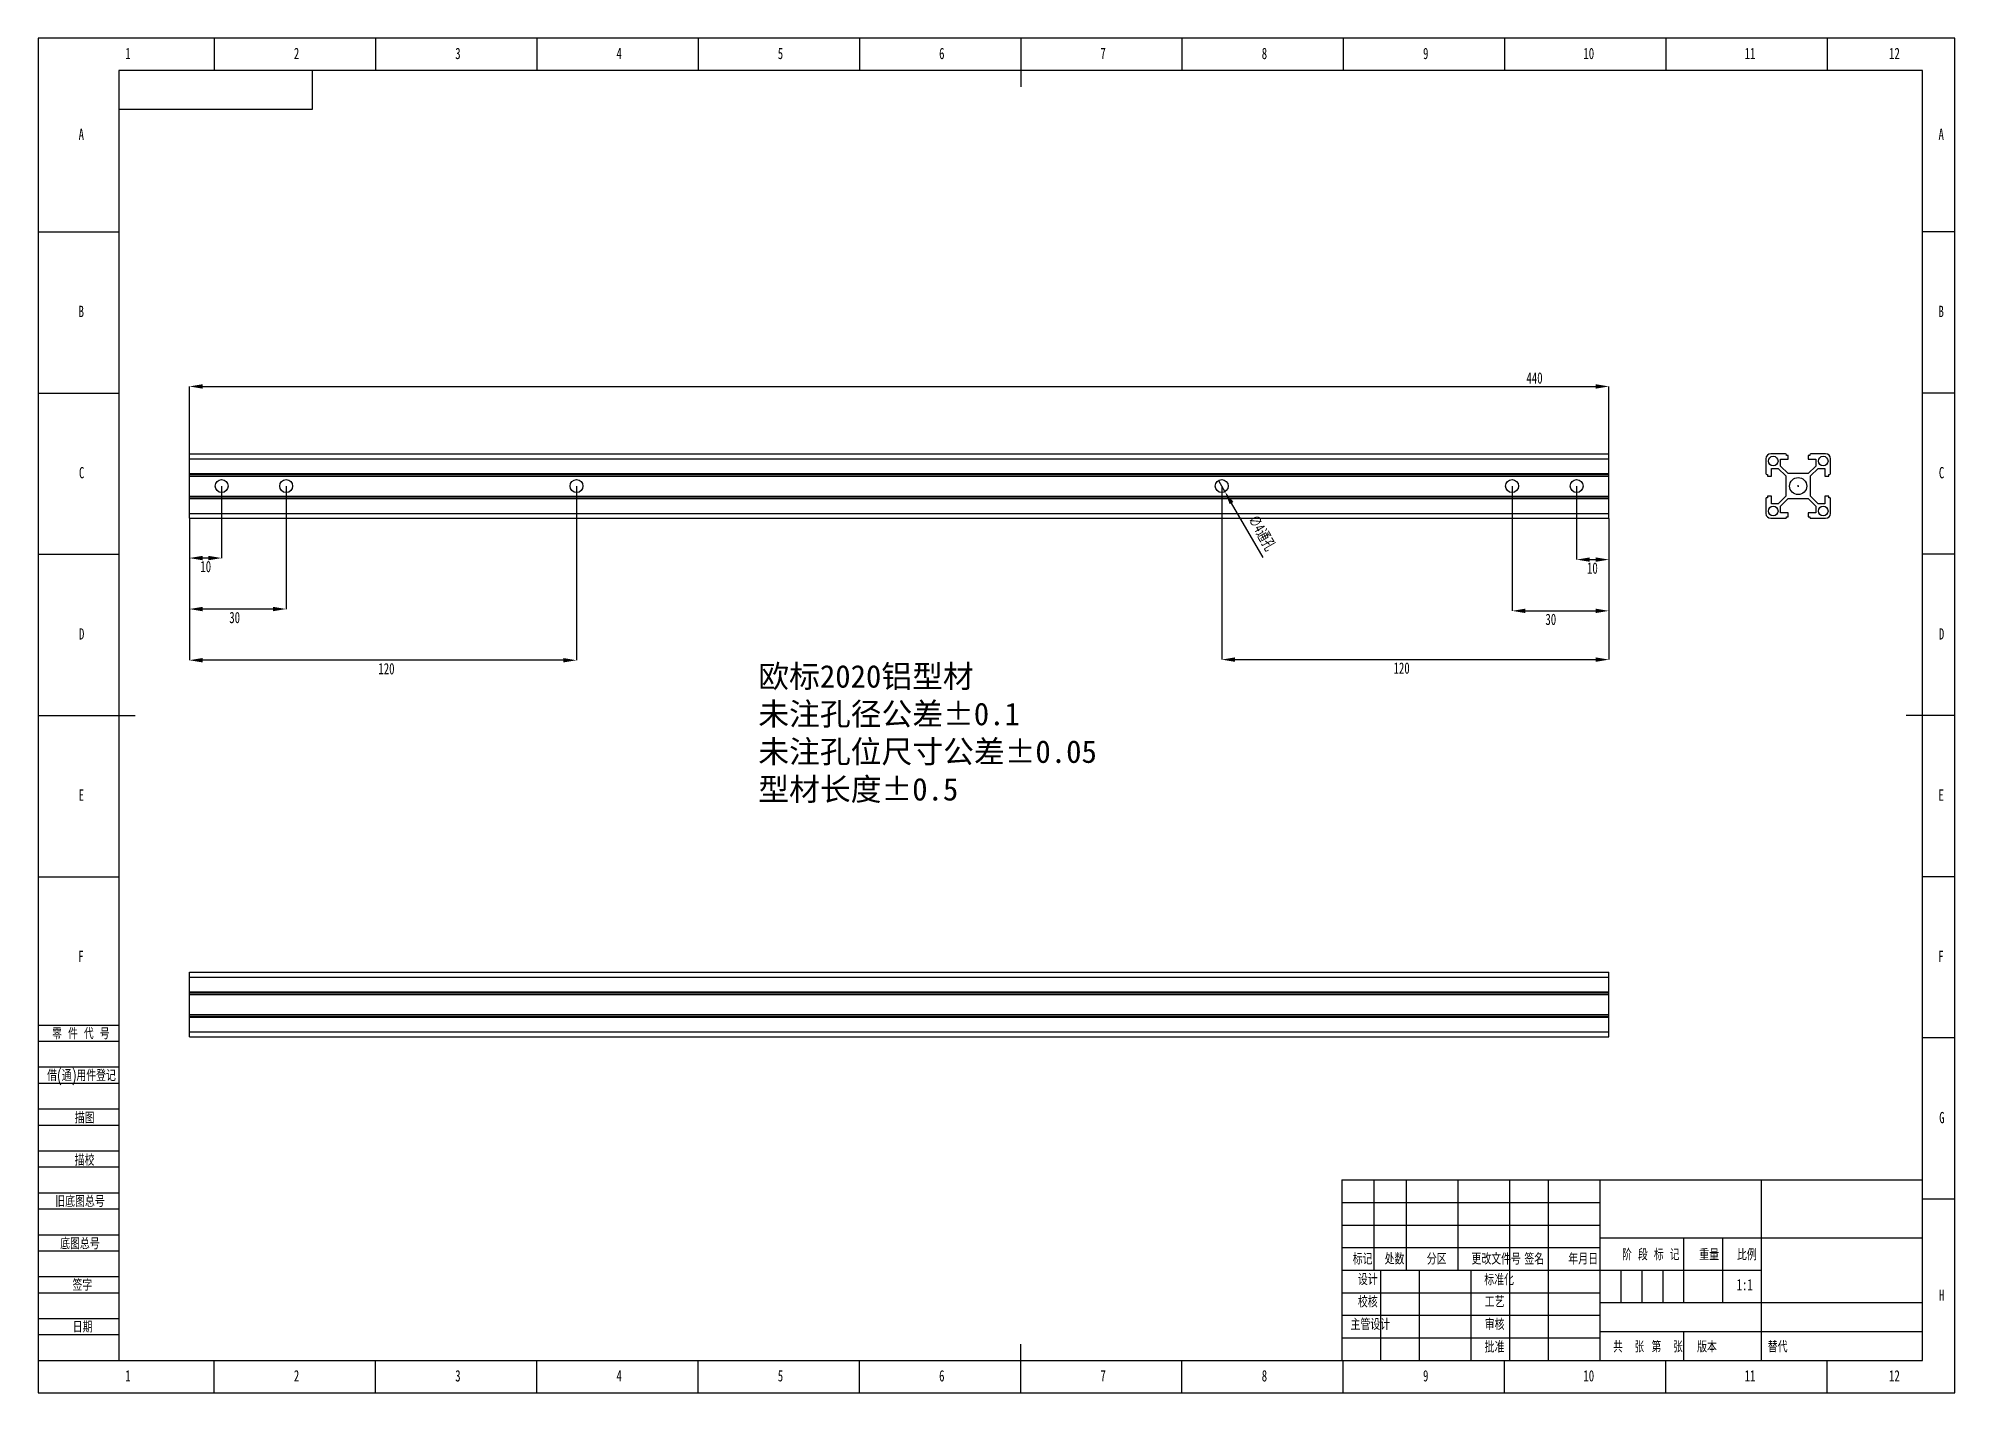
# Model space of a CAD drawing. Header units: millimetres. Extents: x 0 to 594, y 0 to 420.
import ezdxf

# ---------------------------------------------------------------- set-up
doc = ezdxf.new("R2010")
doc.units = ezdxf.units.MM
doc.header["$PDSIZE"] = -1
for name, color, linetype in [('10', 7, 'Continuous'), ('5', 7, 'Continuous'), ('SLD-0', 7, 'Continuous')]:
    doc.layers.add(name, color=color, linetype=linetype)
doc.layers.add('文字层', color=3, linetype='Continuous', lineweight=25)
doc.styles.add('SLDTEXTSTYLE0', font='TXT', dxfattribs={"width": 0.7, "bigfont": 'bigfont'})
doc.styles.add('SLDTEXTSTYLE1', font='TXT', dxfattribs={"width": 0.614286, "bigfont": 'bigfont'})
doc.styles.add('SLDTEXTSTYLE2', font='TXT', dxfattribs={"width": 0.6, "bigfont": 'bigfont'})
doc.styles.add('SLDTEXTSTYLE3', font='TXT', dxfattribs={"width": 0.7})
doc.dimstyles.new('SLDDIMSTYLE0', dxfattribs={"dimtxt": 3.5, "dimasz": 4.08, "dimexe": 0, "dimexo": 0.0625, "dimgap": 0.875, "dimtad": 2, "dimrnd": 1e-09, "dimzin": 12, "dimdsep": 46, "dimtxsty": 'SLDTEXTSTYLE3', "dimsah": 1, "dimcen": 0.09, "dimadec": 0, "dimazin": 3, "dimtfac": 1, "dimtofl": 0, "dimtmove": 0, "dimatfit": 3, "dimfxl": 1, "dimfrac": 2, "dimtolj": 1, "dimtzin": 12, "dimarcsym": 0})
doc.dimstyles.new('SLDDIMSTYLE1', dxfattribs={"dimtxt": 3.5, "dimasz": 4.08, "dimexe": 0, "dimexo": 0.0625, "dimgap": 0.875, "dimtad": 2, "dimrnd": 1e-09, "dimzin": 12, "dimdsep": 46, "dimtxsty": 'SLDTEXTSTYLE3', "dimsah": 1, "dimcen": 0.09, "dimadec": 0, "dimazin": 3, "dimtfac": 1, "dimtmove": 0, "dimatfit": 0, "dimfxl": 1, "dimfrac": 2, "dimtolj": 1, "dimtzin": 12, "dimarcsym": 0})
doc.dimstyles.new('SLDDIMSTYLE2', dxfattribs={"dimtxt": 3.5, "dimasz": 4.08, "dimexe": 0, "dimexo": 0.0625, "dimgap": 0.875, "dimtad": 2, "dimrnd": 1e-09, "dimzin": 12, "dimdsep": 46, "dimtxsty": 'SLDTEXTSTYLE3', "dimblk1": 'NONE', "dimsah": 1, "dimcen": 0, "dimadec": 0, "dimazin": 3, "dimtfac": 1, "dimtmove": 0, "dimatfit": 3, "dimldrblk": 'NONE', "dimfxl": 1, "dimfrac": 2, "dimtolj": 1, "dimtzin": 12, "dimarcsym": 0})

# ---------------------------------------------------------------- blocks, each defined once
blk = doc.blocks.new('_D')
at = {"layer": 'Defpoints', "color": 0, "transparency": 16777216}
for p in [(486.82, 312.04), (486.82, 291.14), (46.82, 285.04)]:
    blk.add_point(p, dxfattribs=at)
at = {"layer": '文字层', "color": 0, "lineweight": -2, "transparency": 16777216}
for p, q in [((46.82, 285.11), (46.82, 312.04)), ((50.9, 312.04), (482.74, 312.04)), ((486.82, 291.21), (486.82, 312.04))]:
    blk.add_line(p, q, dxfattribs=at)
at = {"layer": '文字层', "color": 0, "transparency": 16777216}
for points in [[(50.9, 312.72), (50.9, 311.36), (46.82, 312.04)], [(482.74, 312.72), (482.74, 311.36), (486.82, 312.04)]]:
    blk.add_solid(points, dxfattribs=at)
at = {"layer": '文字层', "color": 0, "transparency": 16777216, "insert": (463.77, 316.42), "char_height": 3.5, "attachment_point": 2, "style": 'SLDTEXTSTYLE3'}
blk.add_mtext('\\A1;440', dxfattribs=at)
blk = doc.blocks.new('_D_1')
at = {"layer": 'Defpoints', "color": 0, "transparency": 16777216}
for p in [(476.82, 281.14), (486.82, 271.14), (486.82, 258.34)]:
    blk.add_point(p, dxfattribs=at)
at = {"layer": '文字层', "color": 0, "lineweight": -2, "transparency": 16777216}
for p, q in [((476.82, 281.08), (476.82, 258.34)), ((486.82, 271.08), (486.82, 258.34)), ((480.9, 258.34), (482.74, 258.34))]:
    blk.add_line(p, q, dxfattribs=at)
at = {"layer": '文字层', "color": 0, "transparency": 16777216}
for points in [[(480.9, 259.02), (480.9, 257.66), (476.82, 258.34)], [(482.74, 259.02), (482.74, 257.66), (486.82, 258.34)]]:
    blk.add_solid(points, dxfattribs=at)
at = {"layer": '文字层', "color": 0, "transparency": 16777216, "insert": (481.71, 257.47), "char_height": 3.5, "attachment_point": 2, "style": 'SLDTEXTSTYLE3'}
blk.add_mtext('\\A1;10', dxfattribs=at)
blk = doc.blocks.new('_D_2')
at = {"layer": 'Defpoints', "color": 0, "transparency": 16777216}
for p in [(456.82, 281.14), (486.82, 271.14), (486.82, 242.45)]:
    blk.add_point(p, dxfattribs=at)
at = {"layer": '文字层', "color": 0, "lineweight": -2, "transparency": 16777216}
for p, q in [((456.82, 281.08), (456.82, 242.45)), ((486.82, 271.08), (486.82, 242.45)), ((460.9, 242.45), (482.74, 242.45))]:
    blk.add_line(p, q, dxfattribs=at)
at = {"layer": '文字层', "color": 0, "transparency": 16777216}
for points in [[(460.9, 243.13), (460.9, 241.77), (456.82, 242.45)], [(482.74, 243.13), (482.74, 241.77), (486.82, 242.45)]]:
    blk.add_solid(points, dxfattribs=at)
at = {"layer": '文字层', "color": 0, "transparency": 16777216, "insert": (468.82, 241.58), "char_height": 3.5, "attachment_point": 2, "style": 'SLDTEXTSTYLE3'}
blk.add_mtext('\\A1;30', dxfattribs=at)
blk = doc.blocks.new('_D_3')
at = {"layer": 'Defpoints', "color": 0, "transparency": 16777216}
for p in [(366.82, 281.14), (486.82, 271.14), (486.82, 227.33)]:
    blk.add_point(p, dxfattribs=at)
at = {"layer": '文字层', "color": 0, "lineweight": -2, "transparency": 16777216}
for p, q in [((366.82, 281.08), (366.82, 227.33)), ((486.82, 271.08), (486.82, 227.33)), ((370.9, 227.33), (482.74, 227.33))]:
    blk.add_line(p, q, dxfattribs=at)
at = {"layer": '文字层', "color": 0, "transparency": 16777216}
for points in [[(370.9, 228.01), (370.9, 226.65), (366.82, 227.33)], [(482.74, 228.01), (482.74, 226.65), (486.82, 227.33)]]:
    blk.add_solid(points, dxfattribs=at)
at = {"layer": '文字层', "color": 0, "transparency": 16777216, "insert": (422.58, 226.46), "char_height": 3.5, "attachment_point": 2, "style": 'SLDTEXTSTYLE3'}
blk.add_mtext('\\A1;120', dxfattribs=at)
blk = doc.blocks.new('_D_4')
at = {"layer": 'Defpoints', "color": 0, "transparency": 16777216}
for p in [(56.82, 281.14), (46.82, 271.14), (46.82, 258.83)]:
    blk.add_point(p, dxfattribs=at)
at = {"layer": '文字层', "color": 0, "lineweight": -2, "transparency": 16777216}
for p, q in [((56.82, 281.08), (56.82, 258.83)), ((46.82, 271.08), (46.82, 258.83)), ((52.74, 258.83), (50.9, 258.83))]:
    blk.add_line(p, q, dxfattribs=at)
at = {"layer": '文字层', "color": 0, "transparency": 16777216}
for points in [[(50.9, 259.51), (50.9, 258.15), (46.82, 258.83)], [(52.74, 259.51), (52.74, 258.15), (56.82, 258.83)]]:
    blk.add_solid(points, dxfattribs=at)
at = {"layer": '文字层', "color": 0, "transparency": 16777216, "insert": (51.89, 257.95), "char_height": 3.5, "attachment_point": 2, "style": 'SLDTEXTSTYLE3'}
blk.add_mtext('\\A1;10', dxfattribs=at)
blk = doc.blocks.new('_D_5')
at = {"layer": 'Defpoints', "color": 0, "transparency": 16777216}
for p in [(76.82, 281.14), (46.82, 271.14), (46.82, 243.01)]:
    blk.add_point(p, dxfattribs=at)
at = {"layer": '文字层', "color": 0, "lineweight": -2, "transparency": 16777216}
for p, q in [((76.82, 281.08), (76.82, 243.01)), ((46.82, 271.08), (46.82, 243.01)), ((72.74, 243.01), (50.9, 243.01))]:
    blk.add_line(p, q, dxfattribs=at)
at = {"layer": '文字层', "color": 0, "transparency": 16777216}
for points in [[(50.9, 243.69), (50.9, 242.33), (46.82, 243.01)], [(72.74, 243.69), (72.74, 242.33), (76.82, 243.01)]]:
    blk.add_solid(points, dxfattribs=at)
at = {"layer": '文字层', "color": 0, "transparency": 16777216, "insert": (60.86, 242.14), "char_height": 3.5, "attachment_point": 2, "style": 'SLDTEXTSTYLE3'}
blk.add_mtext('\\A1;30', dxfattribs=at)
blk = doc.blocks.new('_D_6')
at = {"layer": 'Defpoints', "color": 0, "transparency": 16777216}
for p in [(166.82, 281.14), (46.82, 271.14), (46.82, 227.14)]:
    blk.add_point(p, dxfattribs=at)
at = {"layer": '文字层', "color": 0, "lineweight": -2, "transparency": 16777216}
for p, q in [((166.82, 281.08), (166.82, 227.14)), ((46.82, 271.08), (46.82, 227.14)), ((162.74, 227.14), (50.9, 227.14))]:
    blk.add_line(p, q, dxfattribs=at)
at = {"layer": '文字层', "color": 0, "transparency": 16777216}
for points in [[(50.9, 227.82), (50.9, 226.46), (46.82, 227.14)], [(162.74, 227.82), (162.74, 226.46), (166.82, 227.14)]]:
    blk.add_solid(points, dxfattribs=at)
at = {"layer": '文字层', "color": 0, "transparency": 16777216, "insert": (107.91, 226.27), "char_height": 3.5, "attachment_point": 2, "style": 'SLDTEXTSTYLE3'}
blk.add_mtext('\\A1;120', dxfattribs=at)
blk = doc.blocks.new('_D_7')
at = {"layer": 'Defpoints', "color": 0, "transparency": 16777216}
for p in [(365.82, 282.88), (367.82, 279.41)]:
    blk.add_point(p, dxfattribs=at)
at = {"layer": '文字层', "color": 0, "lineweight": -2, "transparency": 16777216}
for p, q in [((365.82, 282.88), (367.82, 279.41)), ((379.62, 258.97), (369.86, 275.88))]:
    blk.add_line(p, q, dxfattribs=at)
at = {"layer": '文字层', "color": 0, "transparency": 16777216}
blk.add_solid([(370.45, 276.22), (369.27, 275.54), (367.82, 279.41)], dxfattribs=at)
at = {"layer": '文字层', "color": 0, "transparency": 16777216, "insert": (377.96, 272.59), "char_height": 3.5, "attachment_point": 1, "rotation": 300, "style": 'SLDTEXTSTYLE3'}
blk.add_mtext('\\A1;∅4{\\fSimSun|b0|i0|c134|p2;通孔}', dxfattribs=at)
blk = doc.blocks.new('_None')

msp = doc.modelspace()

# ---------------------------------------------------------------- linework, layer by layer
at = {"color": 7, "linetype": 'Continuous', "lineweight": 25}
for p, q in [((46.82, 291.144), (486.82, 291.144)), ((46.82, 289.644), (46.82, 291.144)), ((486.82, 289.644), (486.82, 291.144)), ((541.601, 291.144), (537.001, 291.144)), ((554.001, 291.144), (549.401, 291.144)), ((46.82, 289.644), (486.82, 289.644)), ((46.82, 285.044), (46.82, 289.644)), ((486.82, 285.044), (486.82, 289.644)), ((535.501, 289.644), (535.501, 285.044)), ((537.201, 286.644), (539.294, 286.644)), ((537.201, 284.244), (537.201, 286.644)), ((539.294, 286.644), (541.651, 284.287)), ((540.001, 289.444), (542.401, 289.444)), ((540.001, 287.351), (540.001, 289.444)), ((542.359, 284.994), (540.001, 287.351)), ((541.901, 290.644), (541.901, 290.844)), ((542.401, 290.644), (541.901, 290.644)), ((542.401, 289.444), (542.401, 290.644)), ((548.601, 290.644), (548.601, 289.444)), ((549.101, 290.644), (548.601, 290.644)), ((548.601, 289.444), (551.001, 289.444)), ((551.001, 287.351), (548.644, 284.994)), ((549.101, 290.844), (549.101, 290.644)), ((549.351, 284.287), (551.709, 286.644)), ((551.001, 289.444), (551.001, 287.351)), ((551.709, 286.644), (553.801, 286.644)), ((553.801, 286.644), (553.801, 284.244)), ((555.501, 285.044), (555.501, 289.644)), ((46.82, 285.044), (486.82, 285.044)), ((46.82, 284.744), (46.82, 285.044)), ((46.82, 284.744), (486.82, 284.744)), ((46.82, 284.244), (46.82, 284.744)), ((46.82, 284.244), (486.82, 284.244)), ((46.82, 278.044), (46.82, 284.244)), ((486.82, 284.744), (486.82, 285.044)), ((486.82, 284.244), (486.82, 284.744)), ((486.82, 278.044), (486.82, 284.244)), ((535.801, 284.744), (536.001, 284.744)), ((536.001, 284.744), (536.001, 284.244)), ((536.001, 284.244), (537.201, 284.244)), ((541.651, 284.287), (541.651, 278.001)), ((548.644, 284.994), (542.359, 284.994)), ((549.351, 278.001), (549.351, 284.287)), ((553.801, 284.244), (555.001, 284.244)), ((555.001, 284.744), (555.201, 284.744)), ((555.001, 284.244), (555.001, 284.744)), ((46.82, 278.044), (486.82, 278.044)), ((46.82, 277.544), (46.82, 278.044)), ((46.82, 277.544), (486.82, 277.544)), ((46.82, 277.244), (46.82, 277.544)), ((46.82, 277.244), (486.82, 277.244)), ((46.82, 272.644), (46.82, 277.244)), ((486.82, 277.544), (486.82, 278.044)), ((486.82, 277.244), (486.82, 277.544)), ((486.82, 272.644), (486.82, 277.244)), ((535.501, 277.244), (535.501, 272.644)), ((536.001, 277.544), (535.801, 277.544)), ((536.001, 278.044), (536.001, 277.544)), ((537.201, 278.044), (536.001, 278.044)), ((537.201, 275.644), (537.201, 278.044)), ((539.294, 275.644), (537.201, 275.644)), ((541.651, 278.001), (539.294, 275.644)), ((540.001, 274.937), (542.359, 277.294)), ((540.001, 272.844), (540.001, 274.937)), ((542.359, 277.294), (548.644, 277.294)), ((548.644, 277.294), (551.001, 274.937)), ((551.709, 275.644), (549.351, 278.001)), ((551.001, 274.937), (551.001, 272.844)), ((553.801, 275.644), (551.709, 275.644)), ((555.001, 278.044), (553.801, 278.044)), ((553.801, 278.044), (553.801, 275.644)), ((555.001, 277.544), (555.001, 278.044)), ((555.201, 277.544), (555.001, 277.544)), ((555.501, 272.644), (555.501, 277.244)), ((46.82, 272.644), (486.82, 272.644)), ((46.82, 271.144), (46.82, 272.644)), ((46.82, 271.144), (486.82, 271.144)), ((486.82, 271.144), (486.82, 272.644)), ((537.001, 271.144), (541.601, 271.144)), ((542.401, 272.844), (540.001, 272.844)), ((541.901, 271.644), (542.401, 271.644)), ((541.901, 271.444), (541.901, 271.644)), ((542.401, 271.644), (542.401, 272.844)), ((548.601, 272.844), (548.601, 271.644)), ((551.001, 272.844), (548.601, 272.844)), ((548.601, 271.644), (549.101, 271.644)), ((549.101, 271.644), (549.101, 271.444)), ((549.401, 271.144), (554.001, 271.144)), ((46.82, 130.393), (486.82, 130.393)), ((46.82, 128.893), (46.82, 130.393)), ((46.82, 128.893), (486.82, 128.893)), ((46.82, 124.293), (46.82, 128.893)), ((486.82, 128.893), (486.82, 130.393)), ((486.82, 124.293), (486.82, 128.893)), ((46.82, 124.293), (486.82, 124.293)), ((46.82, 123.993), (46.82, 124.293)), ((46.82, 123.993), (486.82, 123.993)), ((46.82, 123.493), (46.82, 123.993)), ((46.82, 123.493), (486.82, 123.493)), ((46.82, 117.293), (46.82, 123.493)), ((486.82, 123.993), (486.82, 124.293)), ((486.82, 123.493), (486.82, 123.993)), ((486.82, 117.293), (486.82, 123.493)), ((46.82, 117.293), (486.82, 117.293)), ((46.82, 116.793), (46.82, 117.293)), ((46.82, 116.793), (486.82, 116.793)), ((46.82, 116.493), (46.82, 116.793)), ((46.82, 116.493), (486.82, 116.493)), ((46.82, 111.893), (46.82, 116.493)), ((486.82, 116.793), (486.82, 117.293)), ((486.82, 116.493), (486.82, 116.793)), ((486.82, 111.893), (486.82, 116.493)), ((46.82, 111.893), (486.82, 111.893)), ((46.82, 110.393), (46.82, 111.893)), ((46.82, 110.393), (486.82, 110.393)), ((486.82, 110.393), (486.82, 111.893))]:
    msp.add_line(p, q, dxfattribs=at)
at = {"color": 7, "linetype": 'Continuous'}
for q in [(545.501, 281.456), (545.657, 281.144)]:
    msp.add_line((545.501, 281.144), q, dxfattribs=at)
at = {"color": 7, "linetype": 'Continuous', "lineweight": 25}
for centre, radius in [((537.751, 288.894), 1.5), ((553.251, 288.894), 1.5), ((56.82, 281.144), 2), ((76.82, 281.144), 2), ((166.82, 281.144), 2), ((366.82, 281.144), 2), ((456.82, 281.144), 2), ((476.82, 281.144), 2), ((545.501, 281.144), 2.65), ((537.751, 273.394), 1.5), ((553.251, 273.394), 1.5)]:
    msp.add_circle(centre, radius, dxfattribs=at)
for centre, radius, start, end in [((537.001, 289.644), 1.5, 90, 180), ((541.601, 290.844), 0.3, 0, 90), ((549.401, 290.844), 0.3, 90, 180), ((554.001, 289.644), 1.5, 0, 90), ((535.801, 285.044), 0.3, 180, 270), ((555.201, 285.044), 0.3, 270, 0), ((535.801, 277.244), 0.3, 90, 180), ((555.201, 277.244), 0.3, 0, 90), ((537.001, 272.644), 1.5, 180, 270), ((541.601, 271.444), 0.3, 270, 0), ((549.401, 271.444), 0.3, 180, 270), ((554.001, 272.644), 1.5, 270, 0)]:
    msp.add_arc(centre, radius, start, end, dxfattribs=at)
at = {"color": 7, "linetype": 'Continuous'}
msp.add_point((545.501, 281.144), dxfattribs=at)
at = {"layer": '5', "color": 7}
for p, q in [((594.005, 420), (0, 420)), ((0, 420), (0, 0)), ((594.005, 0), (594.005, 420)), ((0, 114), (25, 114)), ((0, 109), (25, 109)), ((0, 101), (25, 101)), ((0, 96), (25, 96)), ((0, 88), (25, 88)), ((0, 83), (25, 83)), ((0, 75), (25, 75)), ((0, 70), (25, 70)), ((0, 62), (25, 62)), ((0, 57), (25, 57)), ((404, 59), (484, 59)), ((0, 49), (25, 49)), ((404, 52), (484, 52)), ((0, 44), (25, 44)), ((0, 36), (25, 36)), ((490.5, 38), (490.5, 28)), ((497, 38), (497, 28)), ((503.5, 38), (503.5, 28)), ((0, 31), (25, 31)), ((0, 23), (25, 23)), ((0, 18), (25, 18)), ((0, 0), (594.005, 0))]:
    msp.add_line(p, q, dxfattribs=at)
at = {"layer": '5'}
for p, q in [((54.5, 420), (54.5, 410)), ((104.5, 420), (104.5, 410)), ((154.5, 420), (154.5, 410)), ((204.5, 420), (204.5, 410)), ((254.5, 420), (254.5, 410)), ((354.5, 420), (354.5, 410)), ((404.5, 420), (404.5, 410)), ((454.5, 420), (454.5, 410)), ((504.5, 420), (504.5, 410)), ((554.5, 420), (554.5, 410)), ((0, 360), (25, 360)), ((594.005, 360), (584.005, 360)), ((0, 310), (25, 310)), ((594.005, 310), (584.005, 310)), ((0, 260), (25, 260)), ((594.005, 260), (584.005, 260)), ((0, 160), (25, 160)), ((594.005, 160), (584.005, 160)), ((594.005, 110), (584.005, 110)), ((594.005, 60), (584.005, 60)), ((54.5, 0), (54.5, 10)), ((104.5, 0), (104.5, 10)), ((154.5, 0), (154.5, 10)), ((204.5, 0), (204.5, 10)), ((254.5, 0), (254.5, 10)), ((354.5, 0), (354.5, 10)), ((404.5, 0), (404.5, 10)), ((454.5, 0), (454.5, 10)), ((504.5, 0), (504.5, 10)), ((554.5, 0), (554.5, 10))]:
    msp.add_line(p, q, dxfattribs=at)
at = {"layer": '5', "lineweight": 25}
for p, q in [((304.503, 420), (304.503, 405)), ((0, 210), (30, 210)), ((594.005, 210), (579.005, 210)), ((304.503, 0), (304.503, 15))]:
    msp.add_line(p, q, dxfattribs=at)
at = {"layer": '5', "color": 7, "lineweight": 25}
for p, q in [((584.005, 410), (25, 410)), ((25, 410), (25, 10)), ((85, 398), (85, 410)), ((584.005, 10), (584.005, 410)), ((25, 398), (85, 398)), ((404, 66), (584, 66)), ((404, 66), (404, 10)), ((414, 66), (414, 38)), ((424, 66), (424, 38)), ((440, 66), (440, 38)), ((456, 66), (456, 10)), ((468, 66), (468, 38)), ((484, 66), (484, 10)), ((534, 66), (534, 38)), ((484, 48), (584, 48)), ((510, 48), (510, 28)), ((522, 48), (522, 28)), ((404, 45), (484, 45)), ((404, 38), (534, 38)), ((416, 38), (416, 10)), ((428, 38), (428, 10)), ((444, 38), (444, 10)), ((468, 38), (468, 10)), ((534, 38), (534, 10)), ((404, 31), (484, 31)), ((404, 24), (484, 24)), ((484, 28), (584, 28)), ((484.005, 18.985), (584.005, 18.985)), ((510, 18.985), (510, 10)), ((404, 17), (484, 17)), ((0, 10), (584.005, 10))]:
    msp.add_line(p, q, dxfattribs=at)

# ---------------------------------------------------------------- texts
at = {"insert": (223.16, 225.646), "char_height": 7, "attachment_point": 1}
msp.add_mtext_dynamic_manual_height_columns('{\\fSimSun|b0|i0|c134|p2;欧标}2020{\\fSimSun|b0|i0|c134|p2;铝型材\\P未注孔径公差%%P0.1\\P未注孔位尺寸公差%%P0.05\\P型材长度%%P0.5}', width=156.96189, gutter_width=17.5, heights=[63.523], dxfattribs=at)
at = {"layer": '10', "char_height": 3.5, "attachment_point": 2}
for s, insert, style in [('1', (27.794, 417.059), 'SLDTEXTSTYLE3'), ('2', (80.044, 417.059), 'SLDTEXTSTYLE3'), ('3', (130.044, 417.059), 'SLDTEXTSTYLE3'), ('4', (180.044, 417.059), 'SLDTEXTSTYLE3'), ('5', (230.044, 417.059), 'SLDTEXTSTYLE3'), ('6', (280.047, 417.059), 'SLDTEXTSTYLE3'), ('7', (330.047, 417.059), 'SLDTEXTSTYLE3'), ('8', (380.047, 417.059), 'SLDTEXTSTYLE3'), ('9', (430.047, 417.059), 'SLDTEXTSTYLE3'), ('10', (480.589, 417.059), 'SLDTEXTSTYLE3'), ('11', (530.589, 417.059), 'SLDTEXTSTYLE3'), ('12', (575.344, 417.059), 'SLDTEXTSTYLE3'), ('A', (13.32, 391.992), 'SLDTEXTSTYLE3'), ('A', (589.83, 391.992), 'SLDTEXTSTYLE3'), ('B', (13.32, 337.059), 'SLDTEXTSTYLE3'), ('B', (589.83, 337.059), 'SLDTEXTSTYLE3'), ('C', (13.427, 287.059), 'SLDTEXTSTYLE3'), ('C', (589.937, 287.059), 'SLDTEXTSTYLE3'), ('D', (13.43, 237.059), 'SLDTEXTSTYLE3'), ('D', (589.94, 237.059), 'SLDTEXTSTYLE3'), ('E', (13.318, 187.059), 'SLDTEXTSTYLE3'), ('E', (589.828, 187.059), 'SLDTEXTSTYLE3'), ('F', (13.224, 137.059), 'SLDTEXTSTYLE3'), ('F', (589.734, 137.059), 'SLDTEXTSTYLE3'), ('G', (590.049, 87.059), 'SLDTEXTSTYLE3'), ('H', (589.94, 31.992), 'SLDTEXTSTYLE3'), ('主管设计', (412.882, 22.944), 'SLDTEXTSTYLE0'), ('1', (27.794, 6.992), 'SLDTEXTSTYLE3'), ('2', (80.044, 6.992), 'SLDTEXTSTYLE3'), ('3', (130.044, 6.992), 'SLDTEXTSTYLE3'), ('4', (180.044, 6.992), 'SLDTEXTSTYLE3'), ('5', (230.044, 6.992), 'SLDTEXTSTYLE3'), ('6', (280.047, 6.992), 'SLDTEXTSTYLE3'), ('7', (330.047, 6.992), 'SLDTEXTSTYLE3'), ('8', (380.047, 6.992), 'SLDTEXTSTYLE3'), ('9', (430.047, 6.992), 'SLDTEXTSTYLE3'), ('10', (480.589, 6.992), 'SLDTEXTSTYLE3'), ('11', (530.589, 6.992), 'SLDTEXTSTYLE3'), ('12', (575.344, 6.992), 'SLDTEXTSTYLE3')]:
    msp.add_mtext(s, dxfattribs=dict(at, insert=insert, style=style))
at = {"layer": '10', "color": 7, "char_height": 3.5}
for s, insert, attachment_point, style in [('零 件 代 号', (4.285, 113.124), 1, 'SLDTEXTSTYLE1'), ('借(通)用件登记', (2.735, 100.137), 1, 'SLDTEXTSTYLE0'), ('描图', (14.373, 86.983), 2, 'SLDTEXTSTYLE0'), ('描校', (14.341, 73.881), 2, 'SLDTEXTSTYLE0'), ('旧底图总号', (5.262, 61.089), 1, 'SLDTEXTSTYLE0'), ('底图总号', (6.762, 47.975), 1, 'SLDTEXTSTYLE0'), ('标记', (410.488, 43.232), 2, 'SLDTEXTSTYLE0'), ('处数', (420.388, 43.232), 2, 'SLDTEXTSTYLE0'), ('分区', (433.438, 43.232), 2, 'SLDTEXTSTYLE0'), ('更改文件号', (451.892, 43.232), 2, 'SLDTEXTSTYLE0'), ('签名', (463.685, 43.232), 2, 'SLDTEXTSTYLE0'), ('年月日', (478.85, 43.232), 2, 'SLDTEXTSTYLE0'), ('阶 段 标 记', (499.812, 44.569), 2, 'SLDTEXTSTYLE1'), ('重量', (517.897, 44.569), 2, 'SLDTEXTSTYLE0'), ('比例', (529.598, 44.569), 2, 'SLDTEXTSTYLE0'), ('设计', (412.083, 36.867), 2, 'SLDTEXTSTYLE0'), ('标准化', (452.799, 36.802), 2, 'SLDTEXTSTYLE0'), ('签字', (13.648, 35.109), 2, 'SLDTEXTSTYLE0'), ('校核', (412.082, 29.921), 2, 'SLDTEXTSTYLE0'), ('工艺', (451.407, 29.921), 2, 'SLDTEXTSTYLE0'), ('日期', (13.725, 22.148), 2, 'SLDTEXTSTYLE0'), ('审核', (451.407, 22.944), 2, 'SLDTEXTSTYLE0'), ('批准', (451.389, 15.957), 2, 'SLDTEXTSTYLE0'), ('共  张', (492.948, 15.997), 2, 'SLDTEXTSTYLE2'), ('第  张', (504.897, 15.997), 2, 'SLDTEXTSTYLE2'), ('版本', (517.234, 15.997), 2, 'SLDTEXTSTYLE0')]:
    msp.add_mtext(s, dxfattribs=dict(at, insert=insert, attachment_point=attachment_point, style=style))
at = {"layer": 'SLD-0', "char_height": 3.5}
for s, insert, attachment_point, style in [('1:1', (528.924, 35.237), 2, 'SLDTEXTSTYLE3'), ('替代', (536.078, 15.997), 1, 'SLDTEXTSTYLE0')]:
    msp.add_mtext(s, dxfattribs=dict(at, insert=insert, attachment_point=attachment_point, style=style))

# ---------------------------------------------------------------- dimensions: what is measured, and where the dimension line sits
at = {"layer": '文字层'}
for base, p1, p2, dimstyle, picture, middle in [((486.82, 312.041), (46.82, 285.044), (486.82, 291.144), 'SLDDIMSTYLE0', '_D', (463.772, 312.041)), ((46.82, 258.828), (56.82, 281.144), (46.82, 271.144), 'SLDDIMSTYLE1', '_D_4', (51.895, 258.828)), ((46.82, 243.014), (76.82, 281.144), (46.82, 271.144), 'SLDDIMSTYLE0', '_D_5', (60.857, 243.014)), ((46.82, 227.144), (166.82, 281.144), (46.82, 271.144), 'SLDDIMSTYLE0', '_D_6', (107.912, 227.144)), ((486.82, 227.333), (366.82, 281.144), (486.82, 271.144), 'SLDDIMSTYLE0', '_D_3', (422.58, 227.333)), ((486.82, 242.452), (456.82, 281.144), (486.82, 271.144), 'SLDDIMSTYLE0', '_D_2', (468.821, 242.452)), ((486.82, 258.341), (476.82, 281.144), (486.82, 271.144), 'SLDDIMSTYLE1', '_D_1', (481.707, 258.341))]:
    dim = msp.add_linear_dim(base=base, p1=p1, p2=p2, dimstyle=dimstyle, dxfattribs=at)
    dim.commit()
    dim.dimension.update_dxf_attribs({"geometry": picture, "text_midpoint": middle, "dimtype": 160})
dim = msp.add_diameter_dim_2p(p1=(365.82, 282.876), p2=(367.82, 279.412), text='<>{\\fSimSun|b0|i0|c134|p2;通孔}', dimstyle='SLDDIMSTYLE2', dxfattribs=at)
dim.commit()
dim.dimension.update_dxf_attribs({"geometry": '_D_7', "text_midpoint": (376.247, 264.816), "dimtype": 163})

doc.saveas('drawing.dxf')
